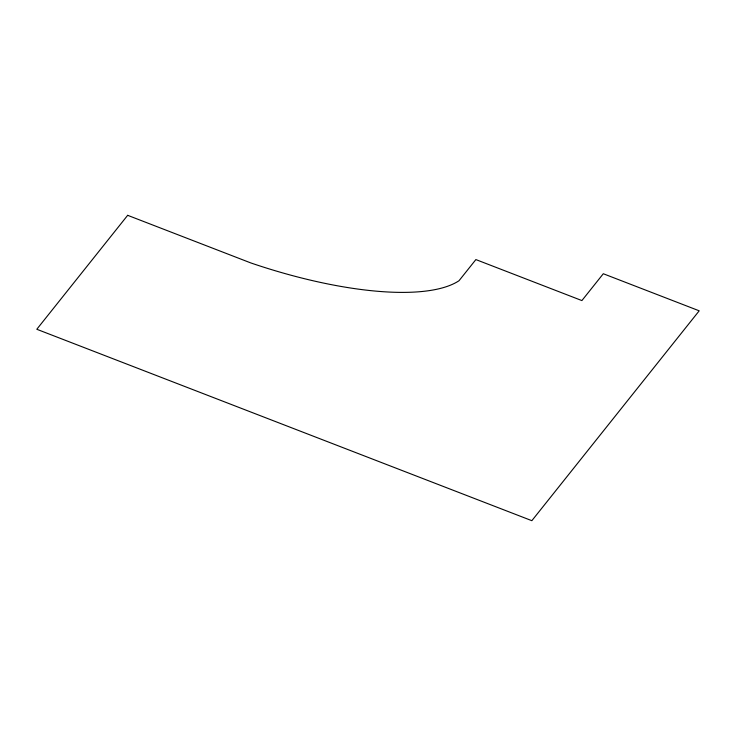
<?xml version="1.0" encoding="UTF-8"?>
<svg xmlns="http://www.w3.org/2000/svg" width="736" height="736" viewBox="0 0 736 736"><rect width="100%" height="100%" fill="white"/><g stroke="black" fill="none" stroke-linecap="round" stroke-linejoin="round"><path stroke-width="1.1" d="M127.668 215.317L36.8 329.268L531.852 520.683L699.2 310.813L603.299 273.737L581.9 300.573L475.879 259.578L459.006 280.738A211.674 67.169 19.1 0 1 250.838 262.945L127.668 215.317"/></g></svg>
